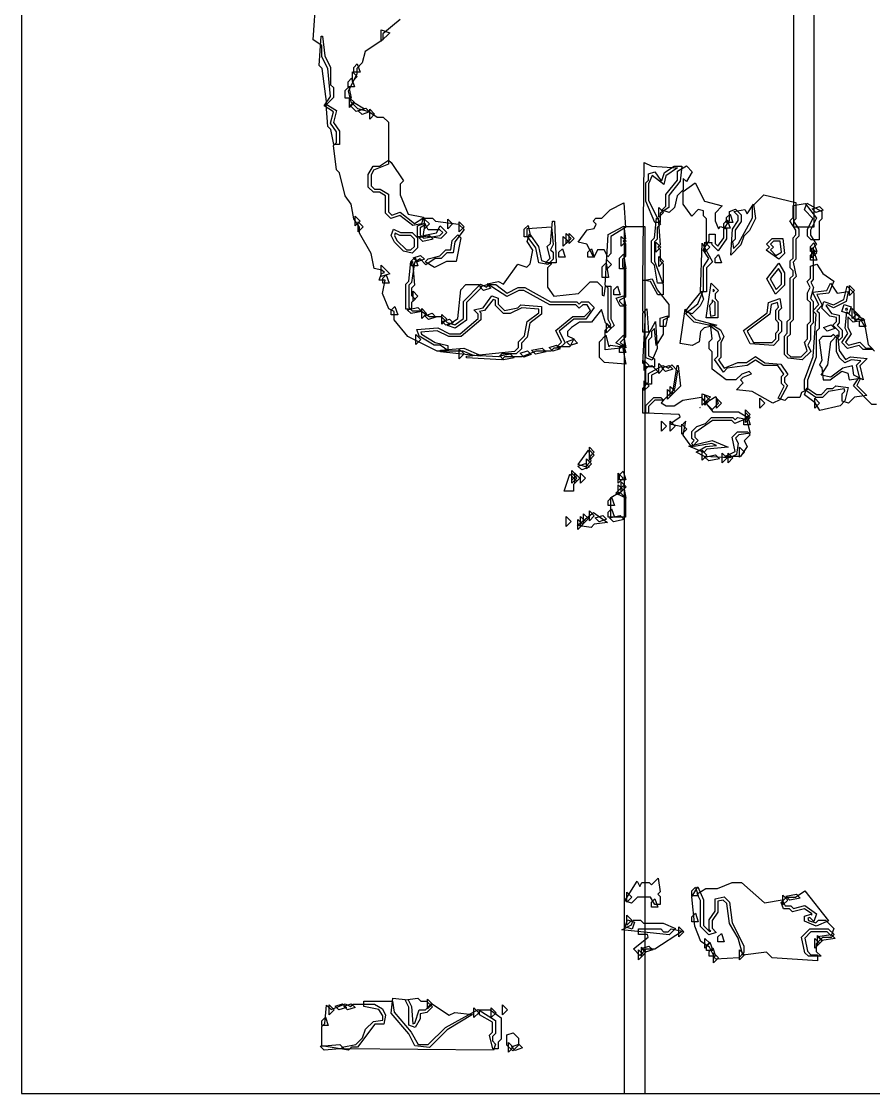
# Model space of a CAD drawing. Header units: millimetres. Extents: x 0 to 296, y 0 to 296.
# Drawn here: x 0 to 145.4, y 0 to 183 of the extents above; entities that cross this region are included whole.
import ezdxf

# ---------------------------------------------------------------- set-up
doc = ezdxf.new("R2010")
doc.units = ezdxf.units.MM
for name, color, linetype in [('CUT_OUTLINE', 5, 'Continuous'), ('CUT_SLOT', 1, 'Continuous'), ('ENG_D', 3, 'Continuous'), ('ENG_K', 2, 'Continuous'), ('ENG_L', 4, 'Continuous')]:
    doc.layers.add(name, color=color, linetype=linetype)

msp = doc.modelspace()

# ---------------------------------------------------------------- linework, layer by layer
at = {"layer": 'CUT_OUTLINE'}
msp.add_lwpolyline([(0, 0), (295.8, 0), (295.8, 295.8), (0, 295.8), (0, 0)], close=True, dxfattribs=at)
at = {"layer": 'CUT_SLOT'}
for points in [[(131.69, 147.9), (135.25, 147.9), (135.25, 295.8), (131.69, 295.8), (131.69, 147.9)], [(102.82, 0), (106.38, 0), (106.38, 147.9), (102.82, 147.9), (102.82, 0)]]:
    msp.add_lwpolyline(points, close=True, dxfattribs=at)
at = {"layer": 'ENG_D'}
for points in [[(64.58, 183.28), (61.63, 180.82), (61.63, 179.82), (58.64, 177.82), (58.15, 175.88), (57.19, 174.92), (57.19, 173.97), (55.72, 171.04), (56.18, 169.23), (57.31, 168.09), (59.26, 167.6), (60.71, 166.64), (61.73, 166.64), (62.61, 165.75), (62.61, 158.58), (60.08, 157.57), (59.65, 156.72), (59.65, 154.91), (60.25, 154.31), (61.2, 154.31), (62.61, 153.46), (62.61, 150.47), (63.17, 149.91), (64.63, 150.4), (67.06, 148.45), (68.45, 149.38), (70.11, 149.38), (70.61, 148.88), (74.56, 148.38), (75.51, 147.43), (73.94, 145.34), (73.67, 143.46), (72.57, 143.46), (71.59, 142.48), (70.57, 142.48), (68.99, 141.42), (68, 142.42), (67.03, 141.83), (66.54, 138.42), (66.06, 137.94), (66.06, 134.2), (66.66, 133.6), (68.11, 133.6), (69.59, 132.62), (71.59, 132.62), (72.61, 131.6), (73.91, 131.17), (75.43, 132.25), (75.43, 135.19), (78.34, 138.1), (79.33, 137.6), (79.76, 138.04), (80.94, 138.04), (82.85, 136.6), (84.74, 137.55), (85.85, 137.55), (90.28, 135.08), (94.76, 135.08), (95.15, 134.69), (95.54, 135.08), (96.73, 135.08), (97.69, 134.12), (96.26, 132.13), (94.25, 132.13), (91.76, 130.09), (92.74, 128.13), (91.8, 127.2), (90.82, 127.2), (90.32, 126.7), (87.8, 126.7), (85.34, 125.72), (82.43, 125.72), (81.94, 125.22), (75.93, 125.53), (75.92, 125.84), (84.19, 126.69), (84.8, 127.3), (84.8, 128.28), (85.8, 129.29), (86.3, 131.77), (88.25, 133.24), (88.25, 133.87), (85.34, 134.09), (83.38, 133.11), (82.23, 133.11), (80.85, 134.49), (80.85, 135.4), (80.45, 135.53), (79.02, 133.63), (78.15, 133.45), (78.39, 133.21), (78.39, 132.01), (75.03, 129.17), (72.91, 129.17), (70.94, 130.15), (68.12, 129.93), (68.24, 129.58), (70.6, 128.17), (72.72, 127.63), (72.72, 126.7), (70.93, 126.7), (65.91, 129.22), (63.6, 132.04), (63.6, 133.45), (62.66, 133.92), (61.62, 136.54), (62.06, 138.78), (61.04, 138.78), (61.43, 139.96), (61.91, 140.12), (61.5, 140.53), (60.18, 140.79), (59.67, 143.38), (57.68, 146.85), (57.68, 147.83), (56.71, 149.28), (56.22, 151.75), (55.23, 153.22), (54.25, 157.14), (53.75, 157.65), (53.23, 161.8), (53.74, 162.3), (53.74, 164.1), (52.73, 165.6), (53.21, 167.51), (51.67, 168.54), (52.74, 170.15), (52.26, 174.95), (51.27, 176.93), (51.27, 178.83), (49.78, 179.82), (50.28, 187.25)], [(145.88, 117.58), (145.09, 117.58), (141.92, 120.76), (142.95, 122.31), (142.45, 124.31), (143.17, 125.04), (141.54, 125.22), (140.46, 124.68), (139.56, 125.57), (139.03, 126.64), (139.03, 128.78), (139.52, 129.27), (139.52, 130.05), (138.43, 131.14), (139.03, 131.73), (139.03, 132.42), (137.92, 132.64), (136.53, 134.03), (136.9, 135.15), (138.52, 134.61), (140.3, 135.5), (140.87, 137.78), (141.99, 136.66), (141.99, 133.24), (143.85, 132), (141.9, 131.61), (141, 132.52), (141, 130.7), (141.53, 129.64), (140.58, 128.21), (141.08, 127.72), (143.05, 128.21), (144.06, 127.2), (145.05, 127.2), (145.54, 126.7)]]:
    msp.add_lwpolyline(points, dxfattribs=at)
for points in [[(106.49, 155.4), (106.98, 155.89), (106.98, 156.95), (108.07, 157.32), (109.09, 155.79), (109.27, 155.79), (109.73, 157.18), (111.34, 158.26), (112.68, 158.26), (112.4, 155.69), (110.43, 153.24), (110.43, 151.22), (108.95, 150.24), (108.95, 148.64), (108.05, 148.64), (106.49, 152.29), (106.49, 155.4)], [(135.71, 136.36), (136.62, 134.54), (135.68, 133.6), (136.07, 133.21), (136.07, 130.54), (135.58, 130.05), (135.58, 125.67), (134.1, 121.73), (134.1, 120.14), (133.07, 119.63), (132.8, 118.81), (130.75, 118.81), (130.22, 118.29), (129.07, 118.67), (130.1, 120.74), (129.66, 121.18), (129.66, 122.37), (130.08, 122.79), (129.04, 124.24), (126.63, 124.24), (125.22, 125.17), (123.83, 124.25), (120.41, 123.76), (119.77, 123.12), (118.25, 125.25), (118.81, 125.82), (118.81, 128.28), (119.27, 128.74), (118.85, 130), (117.24, 131.15), (114.75, 131.65), (113.26, 133.14), (115.41, 134.75), (116.35, 137.1), (116.35, 141.07), (117.29, 142.48), (116.3, 143.96), (117.34, 145.51), (117.34, 146.67), (118.32, 146.67), (118.32, 145.05), (118.78, 144.58), (119.8, 146.01), (119.8, 147.48), (120.79, 148.96), (120.79, 150.54), (121.84, 150.9), (122.76, 149.98), (122.76, 148.81), (121.77, 147.33), (121.77, 145.83), (121.29, 145.35), (121.45, 144.23), (122.31, 145.09), (124.73, 149.44), (124.73, 151.46), (126.63, 153.35), (132.13, 152.04), (132.13, 149.28), (131.7, 148.86), (132.62, 147.48), (132.62, 146.32), (132.13, 145.83), (132.13, 142.38), (131.65, 141.9), (132.15, 139.44), (131.63, 138.93), (131.63, 132.02), (131.14, 131.53), (131.14, 129.56), (130.65, 129.07), (130.65, 126.31), (131.24, 125.72), (133.01, 125.72), (134.06, 126.77), (133.57, 128.25), (134.1, 128.78), (134.1, 131.24), (134.59, 131.73), (134.59, 134.98), (134.1, 135.47), (134.1, 136.62), (134.56, 137.55), (134.04, 138.58), (134.59, 139.13), (134.59, 141.18), (135.68, 141.54), (136.74, 139.94), (138.59, 138.62), (137.72, 136.58), (135.71, 136.36)], [(136.56, 149.28), (136.07, 148.79), (136.07, 145.68), (134.74, 145.68), (134.1, 146.32), (134.1, 147.47), (135.03, 149.33), (133.57, 150.79), (133.96, 151.96), (136.56, 150.51), (136.56, 149.28)], [(68.03, 146.53), (68.61, 145.95), (71.37, 146.41), (71.88, 146.92), (71.38, 147.41), (69.36, 147.41), (68.92, 148.29), (68.03, 147.76), (68.03, 146.53)], [(108.96, 144.85), (108.56, 144.45), (108.95, 144.06), (108.95, 142.09), (109.45, 141.6), (109.45, 138.29), (108.5, 138.29), (107.98, 141.37), (107.48, 141.88), (107.48, 145.54), (107.98, 146.04), (108.35, 149.38), (108.61, 149.38), (108.96, 144.85)], [(65.67, 143.96), (66.45, 143.96), (67.05, 144.55), (67.05, 145.83), (66.45, 146.42), (64.53, 146.42), (63.74, 146.81), (63.62, 146.44), (64.05, 145.58), (65.67, 143.96)], [(86.28, 146.34), (86.28, 147.64), (90.44, 147.92), (90.72, 144.9), (90.27, 144.01), (90.71, 143.57), (90.71, 142.38), (89.81, 141.47), (88.29, 141.78), (87.77, 144.35), (86.28, 146.34)], [(92.93, 145.09), (92.93, 146.77), (93.77, 145.93), (92.93, 145.09)], [(102.15, 128.18), (102.65, 127.69), (102.17, 127.21), (99.59, 126.92), (99.59, 130.26), (100.52, 131.19), (100.08, 132.07), (100.08, 137.45), (99.58, 137.95), (100.09, 146.57), (102.74, 148.04), (103.05, 145.84), (102.65, 145.44), (103.04, 145.05), (103.04, 142.87), (102.55, 142.38), (102.55, 141.1), (103.04, 140.61), (103.04, 135.92), (102.05, 135.42), (102.05, 135.19), (103.04, 134.2), (103.04, 129.07), (102.15, 128.18)], [(93.28, 145.44), (92.44, 144.6), (92.44, 146.28), (93.28, 145.44)], [(127.79, 144.94), (128.28, 144.45), (127.79, 143.96), (128.71, 143.04), (129.64, 143.59), (129.44, 145.44), (128.28, 145.44), (127.79, 144.94)], [(134.59, 143.71), (134.59, 144.55), (135.19, 145.15), (135.67, 143.71), (134.59, 143.71)], [(91.7, 142.73), (91.7, 143.57), (92.3, 144.17), (92.78, 142.73), (91.7, 142.73)], [(97.71, 142.73), (96.63, 142.73), (96.63, 143.57), (97.23, 144.17), (97.71, 142.73)], [(134.59, 143.07), (135.19, 143.67), (135.67, 142.23), (134.59, 142.23), (134.59, 143.07)], [(106.98, 128.57), (106.98, 125.87), (107.97, 125.38), (107.97, 123.99), (106.63, 123.99), (105.99, 124.63), (106.48, 133.02), (106, 133.5), (106, 138.74), (107.62, 139.06), (108.43, 137.18), (110.43, 134.68), (110.43, 132.47), (109.45, 131.97), (109.45, 129.59), (108.3, 127.68), (107.98, 130.53), (107.97, 130.54), (107.48, 130.05), (107.48, 129.07), (106.98, 128.57)], [(128.73, 137.21), (129.66, 138.14), (129.66, 139.95), (129.14, 140.81), (127.74, 139.01), (128.73, 137.21)], [(117.99, 136.82), (118.22, 137.06), (118.03, 137.25), (117.99, 136.82)], [(67.64, 136.07), (66.8, 135.23), (66.8, 136.91), (67.64, 136.07)], [(117.86, 135.44), (117.82, 134.97), (117.35, 134.5), (117.55, 132.67), (118.32, 132.82), (118.32, 134.98), (117.86, 135.44)], [(127.67, 132.98), (123.82, 130.09), (124.88, 128.18), (128.08, 128.18), (128.67, 128.78), (128.67, 129.76), (129.17, 130.26), (129.17, 131.53), (128.67, 132.02), (128.67, 133.71), (129.15, 134.18), (128.98, 135.01), (127.91, 134.65), (127.67, 132.98)], [(140.57, 133.94), (140.66, 133.67), (140.93, 133.76), (140.84, 134.03), (140.57, 133.94)], [(142.97, 131.73), (143.57, 132.34), (144.05, 130.89), (142.97, 130.89), (142.97, 131.73)], [(138.74, 130.54), (137.48, 130.12), (136.85, 130.75), (138.11, 131.18), (138.74, 130.54)], [(92.97, 128.29), (94.23, 128.71), (94.87, 128.07), (93.6, 127.65), (92.97, 128.29)], [(75.47, 127.2), (78.36, 125.96), (78.33, 125.83), (71.48, 126.59), (71.49, 126.84), (75.47, 127.2)], [(103.13, 126.46), (102.05, 126.46), (102.05, 127.3), (102.65, 127.9), (103.13, 126.46)], [(110.93, 124.34), (111.93, 123.34), (111.4, 120.18), (109.55, 118.32), (108.07, 118.32), (106.98, 117.23), (106.98, 116.1), (106, 116.1), (106, 120.4), (106.98, 121.38), (106.98, 122.9), (109.44, 124.27), (110.38, 123.8), (110.93, 124.34)], [(140.48, 118.2), (139.65, 117.36), (136.2, 116.56), (135.39, 117.9), (133.56, 119.21), (133.97, 120.43), (135.65, 119.31), (136.46, 119.31), (137.45, 120.29), (138.43, 120.29), (138.94, 120.8), (141.06, 120.5), (140.48, 118.2)], [(116.1, 119.4), (117.55, 118.92), (116.1, 117.48), (116.1, 119.4)], [(118.57, 118.67), (119.41, 117.83), (118.57, 116.99), (118.57, 118.67)], [(125.96, 116.99), (125.96, 118.67), (126.8, 117.83), (125.96, 116.99)], [(118.56, 110.59), (117.8, 110.92), (114.79, 110.42), (114.28, 110.93), (114.77, 111.42), (114.38, 111.81), (114.38, 113), (115.23, 113.85), (116.71, 114.35), (117.73, 115.36), (121.38, 115.36), (121.77, 114.97), (122.18, 115.38), (123.7, 115.08), (124.3, 112.69), (122.38, 112.42), (121.83, 111.86), (122.27, 110.97), (122, 109.04), (120.84, 108.46), (116.53, 108.71), (115.1, 109.43), (116.76, 110.43), (118.56, 110.59)], [(123.5, 114.52), (123.5, 116.21), (124.34, 115.36), (123.5, 114.52)], [(110.68, 113.04), (110.68, 114.73), (111.52, 113.88), (110.68, 113.04)], [(112.65, 114.23), (113.49, 113.39), (112.65, 112.55), (112.65, 114.23)], [(96.76, 109.81), (97.14, 107.89), (96.2, 106.95), (95, 107.35), (96.76, 109.81)], [(97.72, 109.45), (96.88, 108.61), (96.88, 110.29), (97.72, 109.45)], [(122.51, 110.29), (123.35, 109.45), (122.51, 108.61), (122.51, 110.29)], [(102.65, 106.21), (103.13, 104.76), (102.05, 104.76), (102.05, 105.61), (102.65, 106.21)], [(93.92, 105.85), (94.76, 105.01), (93.92, 104.17), (93.92, 105.85)], [(102.3, 102.69), (102.3, 104.37), (103.14, 103.53), (102.3, 102.69)], [(103.04, 101.66), (103.04, 98.35), (100.57, 98.35), (100.57, 101.7), (102.09, 102.61), (103.04, 101.66)], [(101.81, 103.88), (102.65, 103.04), (101.81, 102.2), (101.81, 103.88)], [(94.79, 96.96), (97.61, 99.16), (99.98, 97.46), (97.73, 97.14), (97.21, 96.61), (94.79, 96.96)], [(118.42, 22.91), (117.39, 24.97), (115.9, 25.97), (114.88, 28.54), (114.37, 33.58), (115.4, 35.3), (116.35, 33.08), (116.35, 28.7), (117.4, 27.64), (117.62, 27.72), (117.34, 28), (117.34, 29.66), (118.32, 31.13), (118.32, 33.23), (119.88, 33.55), (120.77, 32.65), (121.27, 29.16), (123.25, 25.2), (123.25, 24.06), (122.37, 23.18), (118.42, 22.91)], [(103.28, 34.37), (104.13, 33.52), (103.28, 32.68), (103.28, 34.37)], [(108.56, 31.8), (107.48, 31.8), (107.48, 32.64), (108.08, 33.24), (108.56, 31.8)], [(133.6, 30.25), (134.66, 30.6), (134.84, 30.42), (134.84, 30.68), (133.56, 31.53), (131.56, 31.03), (131.04, 31.55), (129.98, 31.55), (129.63, 32.61), (130.54, 33.52), (132.05, 33.52), (133.66, 34.6), (137.7, 29.48), (135.58, 28.57), (133.6, 29.42), (133.6, 30.25)], [(104.07, 28.77), (104.34, 29.58), (105.61, 29.58), (106.1, 29.09), (109.5, 29.09), (111.6, 28.18), (110.52, 27.1), (102.42, 27.94), (104.07, 28.77)], [(103.28, 30.42), (104.13, 29.58), (103.28, 28.74), (103.28, 30.42)], [(112.16, 28.45), (113, 27.61), (112.16, 26.77), (112.16, 28.45)], [(133.09, 26.7), (134.49, 28.1), (137.65, 28.1), (138.64, 27.12), (138.14, 26.62), (136.66, 26.62), (135.58, 25.53), (135.58, 24.26), (136.42, 23.42), (134.24, 23.42), (133.62, 24.04), (133.09, 26.7)], [(105.26, 22.82), (105.26, 24.51), (106.1, 23.66), (105.26, 22.82)], [(105.75, 25), (106.59, 24.16), (105.75, 23.32), (105.75, 25)], [(106.42, 24.12), (105.79, 24.76), (107.05, 25.18), (107.69, 24.54), (106.42, 24.12)], [(61.57, 14.47), (62.13, 13.35), (61.83, 11.83), (60.27, 11.83), (57.31, 7.89), (56.3, 7.89), (55.79, 7.38), (51.27, 8.17), (51.27, 11.44), (51.77, 11.94), (52.06, 15.09), (52.81, 14.34), (55.23, 15.31), (56.15, 14.84), (56.59, 15.28), (60.22, 15.28), (61.57, 14.47)], [(68.92, 14.3), (69.98, 15.35), (72.98, 13.35), (73.91, 13.81), (76.92, 13.48), (72.62, 10.9), (69.6, 7.88), (67.13, 8.15), (66.1, 10.22), (63.09, 13.73), (63.38, 16.29), (65.98, 16.01), (66.55, 14.86), (66.78, 11.92), (67.1, 12.03), (67.86, 14.3), (68.92, 14.3)], [(70.11, 15.28), (69.27, 14.44), (69.27, 16.12), (70.11, 15.28)], [(77.16, 12.96), (77.16, 14.65), (78, 13.8), (77.16, 12.96)], [(81.35, 8.77), (81.35, 7.64), (80.41, 7.64), (79.84, 9.94), (80.36, 10.46), (80.36, 12.18), (78.14, 13.41), (78.14, 14.3), (79.95, 14.3), (81.84, 12.95), (81.84, 9.27), (81.35, 8.77)], [(83.81, 7.29), (82.83, 8.28), (82.83, 10.04), (83.88, 10.39), (84.8, 9.47), (84.8, 8.28), (83.81, 7.29)]]:
    msp.add_lwpolyline(points, close=True, dxfattribs=at)
at = {"layer": 'ENG_K'}
for points in [[(52.08, 168.82), (51.29, 174.9), (50.77, 175.42), (51.11, 180.44), (51.38, 180.44), (51.76, 177.06), (52.75, 175.08), (52.75, 172.16), (53.24, 171.67), (53.24, 169.99), (52.08, 168.82)], [(57.3, 175.72), (57.78, 174.28), (56.7, 174.28), (56.7, 175.12), (57.3, 175.72)], [(56.45, 172.7), (56.45, 174.38), (57.29, 173.54), (56.45, 172.7)], [(55.71, 171.81), (55.71, 172.65), (56.31, 173.26), (56.79, 171.81), (55.71, 171.81)], [(55.22, 171.18), (55.86, 171.82), (56.26, 169.84), (55.22, 169.84), (55.22, 171.18)], [(54.23, 161.95), (53.29, 161.95), (52.77, 164.54), (52.27, 165.05), (51.98, 168.82), (53.77, 167.74), (53.26, 165.7), (54.23, 164.25), (54.23, 161.95)], [(55.96, 169.94), (56.8, 169.1), (55.96, 168.26), (55.96, 169.94)], [(56.1, 168.61), (56.66, 169.17), (58.51, 168.05), (57.12, 167.59), (56.1, 168.61)], [(58.73, 168.15), (59.37, 167.51), (58.11, 167.09), (57.47, 167.73), (58.73, 168.15)], [(59.41, 167.97), (60.25, 167.13), (59.41, 166.29), (59.41, 167.97)], [(68.22, 148.43), (66.74, 148.13), (64.54, 149.84), (63.04, 149.35), (62.12, 150.26), (62.12, 153.19), (61.06, 153.82), (60.04, 153.82), (59.16, 154.7), (59.16, 156.84), (60.01, 158.26), (61.06, 158.26), (62.64, 159.31), (63.05, 158.91), (65.15, 155.76), (64.58, 155.19), (64.58, 153.38), (65.99, 150.09), (68.6, 149.57), (68.22, 148.43)], [(108.46, 145.83), (107.97, 145.33), (107.97, 142.03), (109.45, 138.09), (109.45, 136.32), (108.56, 136.32), (107.32, 138.56), (105.99, 138.83), (106.25, 158.9), (107.54, 158.25), (111.91, 157.96), (109.92, 156.63), (109.61, 155.11), (107.58, 156.64), (106.98, 155.25), (106.98, 152.4), (109.01, 148.35), (108.46, 147.8), (108.46, 145.83)], [(134.64, 138.49), (135.1, 137.58), (134.62, 135.65), (135.08, 135.19), (135.08, 131.53), (134.59, 131.04), (134.59, 128.62), (134.13, 127.69), (134.64, 126.65), (133.2, 125.21), (130.78, 125.48), (130.15, 126.11), (130.15, 129.27), (130.65, 129.76), (130.65, 131.73), (131.14, 132.23), (131.14, 139.13), (131.63, 139.62), (131.63, 140.4), (131.14, 140.9), (131.14, 142.09), (131.63, 142.58), (131.63, 146.03), (132.13, 146.53), (132.13, 147.33), (131.07, 148.92), (131.63, 149.48), (131.63, 151.57), (133.71, 151.86), (135.62, 149.41), (134.59, 147.35), (134.59, 146.5), (135.65, 144.91), (135.08, 144.35), (135.08, 138.93), (134.64, 138.49)], [(124.88, 151.78), (125.23, 149.34), (124.19, 147.26), (123.22, 146.29), (122.73, 144.81), (120.99, 143.07), (121.28, 147.49), (122.27, 148.96), (122.27, 149.77), (121.52, 150.52), (123.39, 150.89), (123.78, 150.12), (124.88, 151.78)], [(72.72, 149.24), (73.56, 148.4), (72.72, 147.55), (72.72, 149.24)], [(74.69, 147.06), (74.69, 148.74), (75.53, 147.9), (74.69, 147.06)], [(67.54, 144.35), (66.64, 143.44), (65.2, 143.73), (63.64, 145.29), (63.09, 146.4), (63.45, 147.51), (64.64, 146.92), (66.66, 146.92), (67.54, 146.03), (67.54, 144.35)], [(103.14, 145.44), (102.3, 144.6), (102.3, 146.28), (103.14, 145.44)], [(102.05, 142.58), (102.72, 143.25), (103.08, 140.75), (102.05, 140.75), (102.05, 142.58)], [(62.82, 139.91), (61.38, 139.43), (61.38, 141.35), (62.82, 139.91)], [(62.71, 138.29), (61.63, 138.29), (61.63, 139.13), (62.23, 139.73), (62.71, 138.29)], [(101.67, 137.76), (102.15, 136.32), (101.07, 136.32), (101.07, 137.16), (101.67, 137.76)], [(118.81, 135.19), (118.81, 132.37), (116.8, 132.37), (117.65, 138.32), (118.92, 137.06), (118.32, 136.46), (118.32, 135.68), (118.81, 135.19)], [(141.25, 137.9), (142.09, 137.06), (141.25, 136.21), (141.25, 137.9)], [(75.38, 126.7), (72.89, 126.7), (71.41, 127.69), (70.43, 127.69), (67.83, 129.25), (67.45, 130.38), (71.04, 130.65), (73.02, 129.66), (74.85, 129.66), (77.9, 132.24), (77.9, 133.01), (77.15, 133.76), (78.74, 134.07), (80.27, 136.11), (81.35, 135.75), (81.35, 134.69), (82.41, 133.63), (84.68, 134.08), (85.2, 134.6), (88.74, 134.33), (88.74, 132.99), (86.75, 131.49), (86.26, 129.05), (85.29, 128.08), (85.29, 127.09), (84.41, 126.21), (81.94, 126.21), (81.44, 125.71), (77.1, 125.97), (75.38, 126.7)], [(103.09, 134.34), (102.15, 134.34), (101.46, 135.72), (102.73, 136.15), (103.09, 134.34)], [(63.1, 133.71), (63.71, 134.31), (64.19, 132.87), (63.1, 132.87), (63.1, 133.71)], [(139.95, 133.45), (140.35, 134.66), (141.56, 134.25), (141.16, 133.05), (139.95, 133.45)], [(106.49, 128.74), (108.16, 131.74), (108.46, 127.15), (107.61, 125.16), (106.49, 125.54), (106.49, 128.74)], [(143.11, 132.13), (143.95, 130.73), (144.43, 127.81), (145.29, 126.95), (143.61, 126.95), (142.9, 127.66), (140.92, 127.17), (139.94, 128.15), (140.96, 129.68), (140.5, 130.6), (140.81, 133.4), (142.09, 132.13), (143.11, 132.13)], [(111.14, 123.64), (109.87, 123.22), (109.24, 123.85), (110.5, 124.27), (111.14, 123.64)], [(123.25, 114.13), (123.25, 114.97), (123.85, 115.57), (124.33, 114.13), (123.25, 114.13)], [(110.04, 113.88), (109.2, 113.04), (109.2, 114.73), (110.04, 113.88)], [(117.85, 111.43), (120.55, 110.28), (116.95, 109.95), (116.41, 109.4), (113.83, 110.5), (117.85, 111.43)], [(96.24, 105.01), (95.4, 104.17), (95.4, 105.85), (96.24, 105.01)], [(103.13, 101.61), (101.39, 102.48), (102.7, 103.78), (103.13, 101.61)], [(135.19, 29.37), (134.52, 30.04), (134.16, 29.92), (134.29, 29.53), (135.51, 29.12), (135.97, 29.58), (137.16, 29.58), (138.57, 28.17), (138.15, 26.91), (137.45, 27.61), (134.69, 27.61), (133.63, 26.54), (134.08, 24.28), (134.69, 23.66), (135.82, 23.66), (135.82, 22.66), (128.07, 23.18), (127.11, 24.14), (123.07, 23.64), (122.28, 26.52), (120.8, 29), (120.31, 32.42), (119.72, 33.01), (118.81, 32.83), (118.81, 30.98), (117.83, 29.51), (117.83, 28.2), (118.53, 27.5), (117.27, 27.08), (115.86, 28.49), (115.86, 32.97), (115.29, 34.11), (116.77, 35), (118.77, 35), (121.23, 35.99), (122.85, 35.99), (126.78, 32.55), (129.8, 33.06), (130.31, 32.05), (131.24, 32.05), (131.71, 31.58), (133.66, 32.07), (135.62, 30.66), (135.19, 29.37)], [(129.91, 32.19), (129.91, 33.87), (130.75, 33.03), (129.91, 32.19)], [(131.06, 33.01), (130.39, 33.68), (132.21, 34.04), (132.87, 33.37), (131.06, 33.01)], [(103.38, 29.65), (104.58, 29.24), (104.18, 28.04), (102.97, 28.44), (103.38, 29.65)], [(117.44, 25.64), (116.6, 24.79), (116.6, 26.48), (117.44, 25.64)], [(116.84, 24.4), (116.84, 25.25), (117.44, 25.85), (117.92, 24.4), (116.84, 24.4)], [(117.34, 23.42), (117.34, 24.26), (117.94, 24.86), (118.42, 23.42), (117.34, 23.42)], [(118.08, 22.33), (118.08, 24.01), (118.92, 23.17), (118.08, 22.33)], [(122.51, 24.51), (123.35, 23.66), (122.51, 22.82), (122.51, 24.51)], [(52.51, 15.14), (53.35, 14.3), (52.51, 13.46), (52.51, 15.14)], [(54.16, 14.26), (53.53, 14.9), (54.79, 15.32), (55.43, 14.68), (54.16, 14.26)], [(58.21, 9.5), (58.7, 10.98), (60.03, 12.31), (61.63, 12.54), (61.63, 13.24), (60.98, 14.32), (58.42, 14.83), (58.42, 15.78), (63.32, 15.78), (63.59, 13.91), (66.51, 10.49), (67.69, 8.38), (69.41, 8.38), (72.32, 11.29), (77.9, 14.34), (80.85, 12.46), (80.85, 10.25), (80.36, 9.76), (80.36, 8.98), (80.89, 8.45), (80.54, 7.39), (54.74, 7.65), (54.72, 7.89), (57.07, 8.36), (58.21, 9.5)], [(56.91, 14.68), (55.64, 14.26), (55.01, 14.9), (56.27, 15.32), (56.91, 14.68)], [(82.09, 13.46), (82.09, 15.14), (82.93, 14.3), (82.09, 13.46)], [(54.32, 8.39), (55.02, 7.69), (51.67, 7.39), (50.97, 8.09), (54.32, 8.39)], [(83.07, 8.73), (83.91, 7.89), (83.07, 7.05), (83.07, 8.73)], [(84.86, 8.42), (85.5, 7.78), (84.24, 7.36), (83.6, 8), (84.86, 8.42)]]:
    msp.add_lwpolyline(points, close=True, dxfattribs=at)
at = {"layer": 'ENG_L'}
for points in [[(61.38, 181.52), (62.82, 181.04), (61.38, 179.6), (61.38, 181.52)], [(111.89, 153.2), (111.4, 151.23), (110.5, 150.33), (109.24, 150.75), (109.94, 151.46), (109.94, 153.41), (111.91, 155.88), (111.91, 157.41), (113.43, 158.32), (114.44, 157.31), (113.44, 155.64), (112.9, 156.18), (112.9, 154.21), (111.89, 153.2)], [(116.52, 152.3), (119.54, 151.48), (118.32, 150.26), (118.32, 148.94), (118.9, 147.59), (119.24, 147.94), (120.29, 147.59), (120.29, 145.85), (118.85, 143.82), (117.84, 144.83), (117.79, 145.21), (117.78, 145.19), (116.84, 145.19), (116.84, 149.28), (116.35, 149.77), (116.35, 150.66), (115.44, 150.84), (114.35, 149.74), (112.9, 151.77), (112.9, 153.94), (114.96, 155.42), (116.52, 152.3)], [(98.99, 149.38), (100.43, 150.82), (102.77, 151.99), (103.05, 147.77), (100.57, 146.28), (100.57, 143.36), (100.01, 142.8), (99.43, 143.96), (98.26, 143.96), (97.62, 142.67), (96.46, 144.97), (94.97, 145.27), (96.49, 147.39), (97.7, 147.63), (98.05, 148.35), (97.51, 148.89), (98.01, 149.38), (98.99, 149.38)], [(108.71, 149.53), (108.71, 151.21), (109.55, 150.37), (108.71, 149.53)], [(120.89, 150.08), (121.38, 148.64), (120.29, 148.64), (120.29, 149.48), (120.89, 150.08)], [(136.77, 150.75), (135.51, 150.33), (134.87, 150.97), (136.14, 151.39), (136.77, 150.75)], [(57.78, 148.89), (56.94, 148.05), (56.94, 149.73), (57.78, 148.89)], [(58.28, 147.9), (57.44, 147.06), (57.44, 148.74), (58.28, 147.9)], [(67.54, 148.08), (68.83, 148.51), (68.5, 146.18), (67.54, 146.18), (67.54, 148.08)], [(68.77, 147.55), (68.77, 149.24), (69.62, 148.4), (68.77, 147.55)], [(90.23, 145.06), (90.58, 148.89), (90.91, 148.88), (91.22, 141.74), (89.38, 141.74), (90.19, 142.55), (89.7, 144.53), (90.23, 145.06)], [(119.8, 148.5), (120.4, 149.1), (120.88, 147.66), (119.8, 147.66), (119.8, 148.5)], [(69.59, 146.44), (70.26, 145.78), (68.45, 145.42), (67.78, 146.08), (69.59, 146.44)], [(72.57, 146.92), (71.57, 145.92), (68.53, 146.35), (68.53, 146.43), (70.83, 146.89), (71.42, 148.07), (72.57, 146.92)], [(70.49, 140.97), (68.87, 141.94), (69.39, 142.46), (71.36, 142.95), (72.37, 143.96), (73.24, 143.96), (73.47, 145.55), (74.44, 146.53), (74.96, 146.01), (74.15, 141.99), (72.53, 141.99), (70.49, 140.97)], [(93.18, 130.05), (93.18, 129.32), (94.25, 128.78), (93.58, 127.44), (91.35, 127.44), (92.14, 128.23), (91.14, 130.22), (94.08, 132.62), (96.03, 132.62), (97.06, 133.64), (96.49, 134.59), (95.75, 134.59), (95.15, 134), (94.56, 134.59), (90.16, 134.59), (85.72, 137.06), (84.86, 137.06), (82.81, 136.03), (79.46, 138.16), (81.38, 138.55), (82.25, 138.11), (84.7, 141.54), (86.21, 141.04), (86.79, 141.61), (87.25, 143.91), (86.25, 145.4), (86.69, 146.71), (88.23, 144.55), (88.71, 142.17), (90.43, 141.6), (89.73, 140.9), (89.73, 137.63), (90.83, 136.08), (95.04, 136.55), (97.02, 138.53), (98.21, 138.53), (99.09, 137.65), (99.09, 136.25), (99.39, 136.15), (99.62, 137.8), (100.57, 137.8), (100.57, 132.18), (101.12, 131.09), (100.57, 130.54), (99.61, 131.5), (98.98, 133.81), (97.24, 131.63), (95.22, 131.63), (93.83, 130.7), (93.18, 130.05)], [(86.82, 146.18), (85.78, 146.18), (85.78, 147.51), (86.43, 148.16), (86.82, 146.18)], [(94.27, 145.93), (93.42, 145.09), (93.42, 146.77), (94.27, 145.93)], [(108.21, 143.61), (108.21, 145.29), (109.06, 144.45), (108.21, 143.61)], [(116.84, 140.9), (116.84, 136.81), (115.85, 136.81), (116.13, 145.1), (117.89, 141.94), (116.84, 140.9)], [(117.44, 144.45), (116.6, 143.61), (116.6, 145.29), (117.44, 144.45)], [(128.08, 145.93), (129.88, 145.93), (130.17, 143.37), (129.19, 142.4), (127.06, 143.93), (127.59, 144.45), (127.09, 144.94), (128.08, 145.93)], [(66.84, 142.59), (68.1, 143.01), (68.74, 142.37), (67.48, 141.95), (66.84, 142.59)], [(108.71, 141.14), (108.71, 142.83), (109.55, 141.99), (108.71, 141.14)], [(118.32, 142.58), (118.92, 143.18), (119.4, 141.74), (118.32, 141.74), (118.32, 142.58)], [(134.84, 144.31), (135.68, 143.46), (134.84, 142.62), (134.84, 144.31)], [(67.06, 137.95), (66.56, 137.45), (66.56, 136.17), (67.15, 135.58), (66.56, 134.98), (66.56, 133.85), (65.57, 133.85), (65.57, 138.14), (66.07, 138.65), (66.44, 141.99), (66.69, 141.98), (67.06, 137.95)], [(67.16, 142.69), (67.64, 141.25), (66.56, 141.25), (66.56, 142.09), (67.16, 142.69)], [(99.09, 139.27), (99.09, 141.1), (99.76, 141.77), (100.12, 139.27), (99.09, 139.27)], [(100.68, 141.49), (99.83, 140.65), (99.83, 142.33), (100.68, 141.49)], [(130.15, 140.08), (130.15, 137.94), (128.62, 136.4), (127.15, 139.05), (129.19, 141.68), (130.15, 140.08)], [(78, 138.04), (78.49, 137.55), (75.92, 134.98), (75.92, 132), (73.99, 130.62), (72.66, 131.07), (74.46, 132.27), (74.95, 137.17), (75.82, 138.04), (78, 138.04)], [(78.81, 137.02), (78.18, 137.66), (79.44, 138.08), (80.08, 137.44), (78.81, 137.02)], [(140.72, 135.16), (138.53, 134.07), (137.53, 134.57), (137.2, 134.46), (138.19, 133.09), (139.52, 132.82), (139.52, 131.53), (139.13, 131.14), (140.01, 130.26), (140.01, 129.07), (139.52, 128.57), (138.53, 129.56), (138.14, 129.17), (136.66, 129.17), (136.08, 128.59), (136.57, 125.18), (136.12, 124.29), (136.55, 123.86), (136.78, 121.77), (137.96, 121.77), (139.97, 123.28), (140.97, 122.95), (141.2, 121.8), (143.16, 122.08), (142.53, 120.84), (144.23, 119.13), (142.1, 118.83), (141.07, 117.79), (140.01, 118.14), (140.01, 119.41), (140.47, 119.87), (140.34, 120.26), (137.67, 119.82), (136.66, 118.81), (135.5, 118.81), (133.6, 120.17), (133.6, 121.82), (135.09, 125.77), (135.57, 133.02), (134.98, 133.6), (136.02, 134.64), (134.95, 136.77), (137.39, 137.04), (138.01, 138.29), (139.15, 136.58), (141.06, 136.86), (140.72, 135.16)], [(113.22, 133.48), (115.95, 136.82), (116.37, 135.56), (115.81, 134.44), (114.44, 133.08), (113.22, 133.48)], [(124.33, 127.95), (123.19, 130.23), (127.21, 133.25), (127.47, 135.02), (129.35, 135.65), (129.68, 134.02), (129.17, 133.5), (129.17, 132.23), (129.66, 131.73), (129.66, 130.05), (129.17, 129.56), (129.17, 128.57), (128.28, 127.68), (124.33, 127.95)], [(65.81, 133.76), (67.62, 134.12), (68.29, 133.45), (66.47, 133.09), (65.81, 133.76)], [(68.28, 133.95), (69.12, 133.11), (68.28, 132.27), (68.28, 133.95)], [(106, 129.91), (106, 133.21), (106.69, 133.91), (107, 129.91), (106, 129.91)], [(116.47, 130.67), (115.84, 130.04), (115.59, 128.27), (114.42, 127.68), (112.37, 127.97), (113.22, 133.88), (115, 132.1), (118.65, 131.1), (116.47, 130.67)], [(141.74, 132.27), (141.74, 133.95), (142.58, 133.11), (141.74, 132.27)], [(70.07, 133.15), (70.71, 132.51), (69.45, 132.09), (68.81, 132.73), (70.07, 133.15)], [(72.57, 132.13), (71.73, 131.28), (71.73, 132.97), (72.57, 132.13)], [(72.41, 131.1), (71.77, 131.74), (73.03, 132.16), (73.67, 131.53), (72.41, 131.1)], [(108.95, 130.89), (108.95, 132.3), (110.27, 132.74), (109.9, 130.89), (108.95, 130.89)], [(142.23, 131.78), (142.23, 133.46), (143.07, 132.62), (142.23, 131.78)], [(99.83, 131.49), (100.68, 130.65), (99.83, 129.81), (99.83, 131.49)], [(117.34, 127.09), (117.34, 128.28), (117.82, 128.77), (117.53, 131.36), (119.25, 130.33), (119.83, 129.17), (119.31, 128.12), (119.31, 125.61), (118.89, 125.2), (119.89, 123.8), (122.22, 124.73), (123.67, 124.73), (125.22, 125.77), (126.79, 124.72), (129.55, 124.47), (130.72, 122.73), (130.15, 122.16), (130.15, 121.38), (130.71, 120.83), (129.35, 118.38), (128.17, 117.8), (124.65, 119.81), (121.98, 120.11), (123.15, 121.28), (122.66, 121.77), (123.11, 122.23), (124.55, 122.84), (124.17, 123.22), (122.89, 122.79), (121.87, 121.77), (120.21, 121.77), (117.83, 123.62), (117.83, 126.6), (117.34, 127.09)], [(67.3, 129.52), (68.14, 128.67), (67.3, 127.83), (67.3, 129.52)], [(100.21, 127.43), (100.49, 127.7), (102.51, 127.42), (103.1, 124.46), (99.48, 124.74), (98.6, 125.61), (98.6, 128.28), (99.72, 129.4), (100.21, 127.43)], [(101.39, 128.11), (102.7, 129.42), (103.13, 127.24), (101.39, 128.11)], [(137.56, 124.33), (138.05, 128.3), (139.22, 129.46), (139.51, 126.79), (140.59, 125.29), (141.45, 125.72), (144.25, 125.41), (143, 124.16), (143.59, 121.81), (142.01, 122.6), (141.78, 124.18), (140.12, 123.76), (138.1, 122.25), (136.4, 122.59), (137.56, 124.33)], [(74.69, 125.37), (74.69, 127.05), (75.53, 126.21), (74.69, 125.37)], [(86.34, 126.74), (86.98, 126.1), (85.72, 125.68), (85.08, 126.32), (86.34, 126.74)], [(87.01, 126.85), (88.82, 127.22), (89.49, 126.55), (87.67, 126.19), (87.01, 126.85)], [(90.65, 126.67), (90.01, 127.3), (91.27, 127.72), (91.91, 127.09), (90.65, 126.67)], [(82.25, 125.2), (81.59, 125.87), (83.4, 126.23), (84.06, 125.57), (82.25, 125.2)], [(106.24, 123.4), (106.24, 125.08), (107.08, 124.24), (106.24, 123.4)], [(108.71, 124.59), (109.55, 123.74), (108.71, 122.9), (108.71, 124.59)], [(108.63, 123.18), (107.48, 122.61), (107.48, 121.03), (106.49, 121.03), (106.49, 123.92), (107.54, 124.27), (108.63, 123.18)], [(111.05, 119.33), (111.87, 124.24), (112.02, 124.24), (112.42, 120.7), (111.05, 119.33)], [(107.08, 120.79), (106.24, 119.95), (106.24, 121.63), (107.08, 120.79)], [(111.03, 119.31), (110.19, 118.47), (110.19, 120.15), (111.03, 119.31)], [(110.68, 120.64), (111.52, 119.8), (110.68, 118.96), (110.68, 120.64)], [(117.44, 118.32), (116.6, 117.48), (116.6, 119.16), (117.44, 118.32)], [(118.85, 117.76), (117.83, 116.74), (116.69, 117.88), (118.46, 118.94), (118.85, 117.76)], [(113.36, 114.74), (112.49, 113.86), (110.54, 114.25), (112.36, 115.46), (112.23, 115.86), (106.49, 116.11), (106.49, 117.44), (107.87, 118.81), (109.06, 118.81), (109.55, 118.32), (109.11, 117.88), (110.01, 117.34), (111.34, 117.34), (112.81, 118.31), (115.96, 118.84), (117.95, 116.35), (122.33, 116.35), (124.04, 115.33), (121.72, 114.33), (121.18, 114.87), (117.91, 114.87), (114.87, 112.77), (114.87, 112.01), (115.47, 111.42), (114.35, 110.3), (112.88, 112.35), (113.36, 114.74)], [(115.75, 117.13), (115.71, 117.09), (115.76, 117.09), (115.75, 117.13)], [(135.33, 116.99), (135.33, 118.67), (136.17, 117.83), (135.33, 116.99)], [(124.34, 115.86), (123.5, 115.01), (123.5, 116.7), (124.34, 115.86)], [(123.85, 112.9), (124.34, 112.41), (123.31, 111.37), (123.78, 110.42), (122.64, 108.71), (119.99, 108.71), (121.74, 109.58), (121.26, 111.99), (122.16, 112.9), (123.85, 112.9)], [(96.88, 109.8), (97.72, 108.95), (96.88, 108.11), (96.88, 109.8)], [(116.1, 108.11), (116.1, 109.8), (116.94, 108.95), (116.1, 108.11)], [(96.38, 106.63), (96.38, 108.32), (97.22, 107.48), (96.38, 106.63)], [(117.25, 107.95), (116.59, 108.61), (118.4, 108.98), (119.07, 108.31), (117.25, 107.95)], [(119.55, 107.62), (119.55, 109.3), (120.4, 108.46), (119.55, 107.62)], [(121.38, 108.46), (120.54, 107.62), (120.54, 109.3), (121.38, 108.46)], [(93.92, 104.66), (93.92, 106.35), (94.76, 105.5), (93.92, 104.66)], [(96.84, 106.87), (95.58, 106.45), (94.94, 107.09), (96.2, 107.51), (96.84, 106.87)], [(93.56, 105.71), (94.76, 104.52), (94.16, 103.92), (94.16, 102.79), (92.59, 102.79), (93.56, 105.71)], [(95.25, 105.01), (94.41, 104.17), (94.41, 105.85), (95.25, 105.01)], [(101.81, 105.85), (102.65, 105.01), (101.81, 104.17), (101.81, 105.85)], [(100.08, 100.33), (100.08, 101.17), (100.68, 101.77), (101.16, 100.33), (100.08, 100.33)], [(95.89, 98.95), (96.73, 98.11), (95.89, 97.27), (95.89, 98.95)], [(97.72, 98.6), (96.88, 97.76), (96.88, 99.44), (97.72, 98.6)], [(100.68, 99.8), (101.16, 98.35), (100.08, 98.35), (100.08, 99.2), (100.68, 99.8)], [(92.93, 96.77), (92.93, 98.46), (93.77, 97.62), (92.93, 96.77)], [(94.9, 97.96), (95.75, 97.12), (94.9, 96.28), (94.9, 97.96)], [(96.24, 97.62), (95.4, 96.77), (95.4, 98.46), (96.24, 97.62)], [(98.53, 97.58), (97.9, 98.22), (99.16, 98.64), (99.8, 98), (98.53, 97.58)], [(102.8, 97.96), (100.99, 97.59), (100.32, 98.26), (102.13, 98.62), (102.8, 97.96)], [(105.11, 33.52), (104.09, 32.5), (102.91, 32.9), (105.04, 36.24), (105.5, 35.31), (105.84, 35.99), (107.08, 35.99), (107.48, 35.6), (108.64, 36.76), (108.97, 34.42), (108.56, 34.02), (108.95, 33.63), (108.95, 32.29), (108.08, 32.29), (107.34, 33.52), (105.11, 33.52)], [(114.38, 33.77), (114.38, 34.61), (114.98, 35.21), (115.46, 33.77), (114.38, 33.77)], [(114.98, 30.78), (115.46, 29.33), (114.38, 29.33), (114.38, 30.18), (114.98, 30.78)], [(105.26, 27.12), (105.26, 28.1), (109.06, 28.1), (109.55, 27.61), (110.33, 27.61), (110.85, 28.12), (112.8, 27.73), (108.04, 24.65), (106.59, 24.65), (105.5, 23.56), (104.39, 24.67), (106.94, 26.71), (106.8, 27.12), (105.26, 27.12)], [(119.9, 25.88), (118.81, 25.88), (118.81, 26.72), (119.42, 27.33), (119.9, 25.88)], [(136.17, 25.64), (135.33, 24.79), (135.33, 26.48), (136.17, 25.64)], [(138.13, 27.13), (138.81, 26.45), (136.48, 26.11), (135.79, 26.8), (138.13, 27.13)], [(135.82, 25.29), (135.82, 26.97), (136.66, 26.13), (135.82, 25.29)], [(69.14, 13.82), (68.03, 13.6), (68.03, 12.75), (67.16, 11.29), (66.06, 11.65), (66.06, 14.73), (65.44, 15.97), (67.63, 16.28), (68.14, 15.78), (69.12, 15.78), (70.11, 14.79), (69.14, 13.82)], [(80.96, 13.8), (80.11, 12.96), (80.11, 14.65), (80.96, 13.8)], [(52.35, 11.59), (51.27, 11.59), (51.27, 12.43), (51.87, 13.03), (52.35, 11.59)]]:
    msp.add_lwpolyline(points, close=True, dxfattribs=at)

doc.saveas('drawing.dxf')
